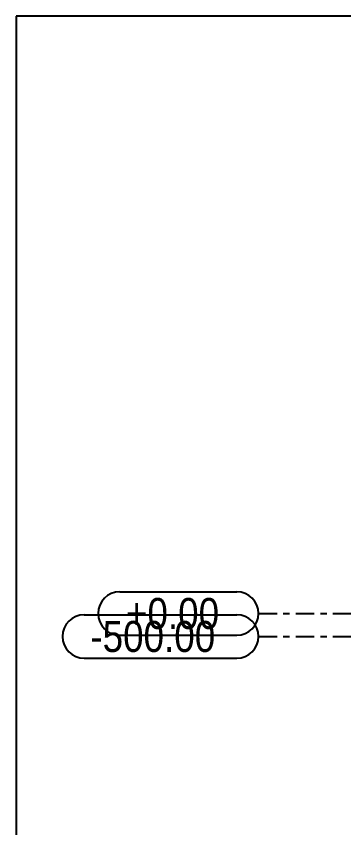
# Model space of a CAD drawing. Header units: millimetres. Extents: x 914 to 1731, y -85 to 465.
# Drawn here: x 916.2 to 969, y 334.4 to 465.2 of the extents above; entities that cross this region are included whole.
import ezdxf

# ---------------------------------------------------------------- set-up
doc = ezdxf.new("R2010")
doc.units = ezdxf.units.MM
doc.linetypes.add('XKITLINE00', pattern=[0])
doc.linetypes.add('XKITLINE03', pattern=[6, 3, -1, 1, -1])
doc.layers.add('S010P_TITLEBLOCK', color=7, linetype='Continuous', lineweight=0)
doc.layers.add('S033M_GRID-STRUCT', color=1, linetype='Continuous', lineweight=0)
doc.styles.add('ARIAL_', font='arial.ttf')

msp = doc.modelspace()

# ---------------------------------------------------------------- linework, layer by layer
at = {"layer": 'S010P_TITLEBLOCK', "linetype": 'XKITLINE00', "lineweight": 25}
for p, q in [((1726.17, 465.21), (916.17, 465.21)), ((916.17, 465.21), (916.17, -84.79))]:
    msp.add_line(p, q, dxfattribs=at)
at = {"layer": 'S033M_GRID-STRUCT', "linetype": 'XKITLINE00', "lineweight": 25}
for p, q in [((932.86, 372.41), (951.73, 372.41)), ((927.12, 368.71), (951.73, 368.71)), ((932.86, 365.41), (951.73, 365.41)), ((927.12, 361.71), (951.73, 361.71))]:
    msp.add_line(p, q, dxfattribs=at)
at = {"layer": 'S033M_GRID-STRUCT', "linetype": 'XKITLINE03', "lineweight": 25}
for p, q in [((955.23, 368.91), (1255.17, 368.91)), ((955.23, 365.21), (1250.87, 365.21))]:
    msp.add_line(p, q, dxfattribs=at)
at = {"layer": 'S033M_GRID-STRUCT', "linetype": 'XKITLINE00', "lineweight": 25}
for centre, start, end in [((932.86, 368.91), 90, 270), ((951.73, 368.91), 270, 90), ((927.12, 365.21), 90, 270), ((951.73, 365.21), 270, 90)]:
    msp.add_arc(centre, 3.5, start, end, dxfattribs=at)

# ---------------------------------------------------------------- texts
at = {"layer": 'S033M_GRID-STRUCT', "lineweight": 25, "style": 'ARIAL_', "width": 0.85}
for s, p in [('+0.00', (933.86, 366.41)), ('-500.00', (928.12, 362.71))]:
    msp.add_text(s, height=5, dxfattribs=at).set_placement(p)

doc.saveas('drawing.dxf')
